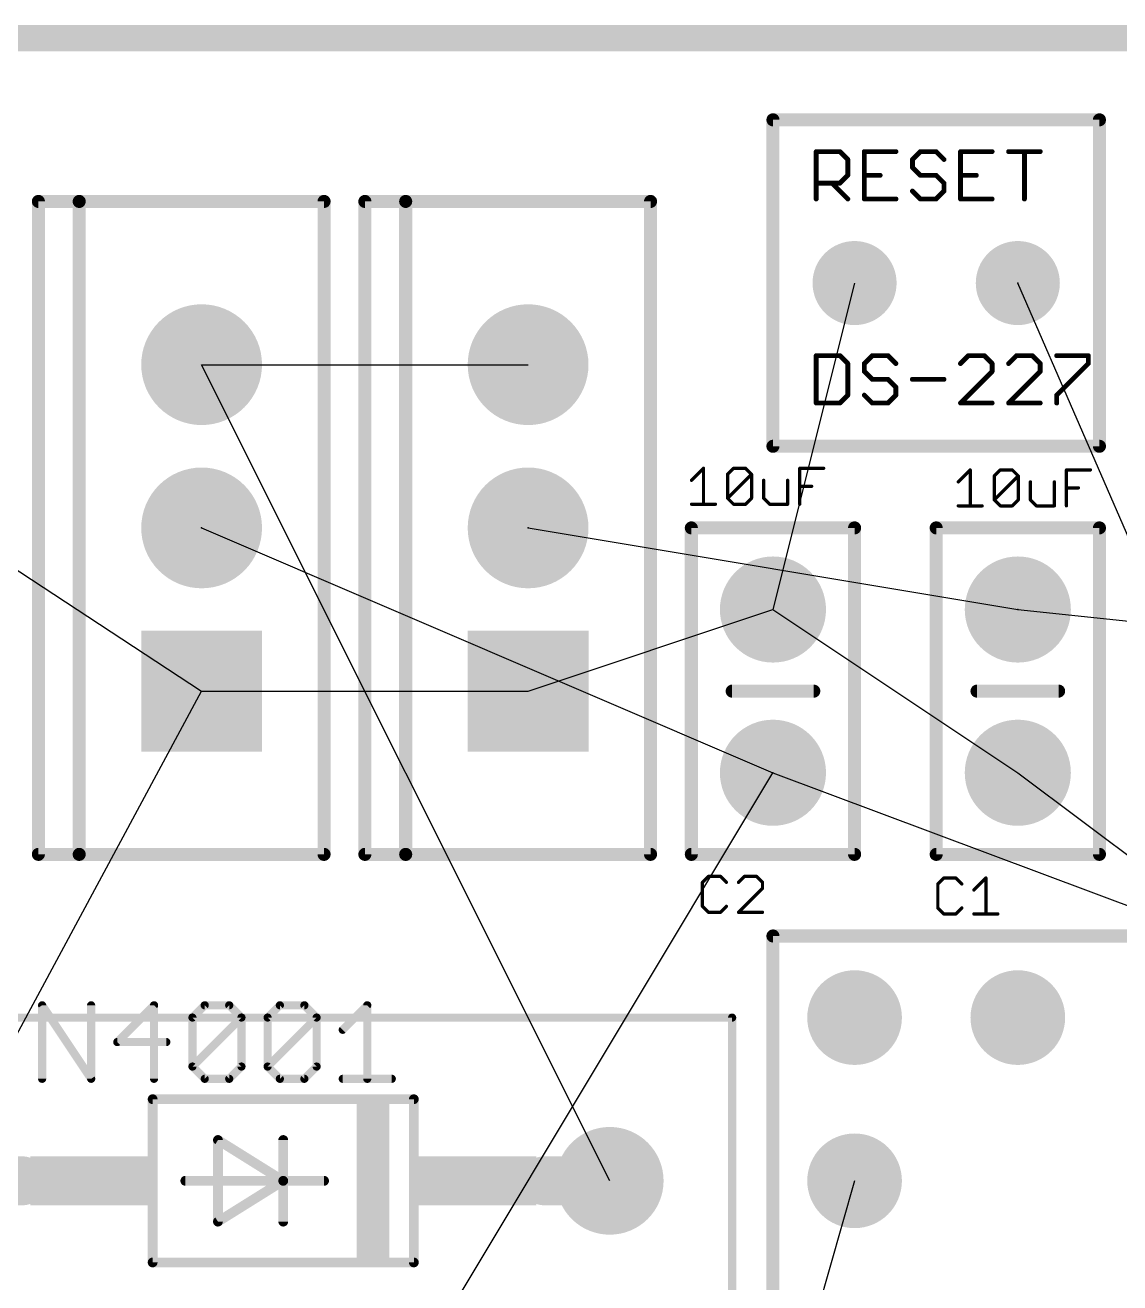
# Model space of a CAD drawing. Extents: x -0.2 to 2.3, y -0.01 to 2.11.
# Drawn here: x 0.542 to 1.212, y 1.237 to 2.008 of the extents above; entities that cross this region are included whole.
import ezdxf

# ---------------------------------------------------------------- set-up
doc = ezdxf.new("R2010")
doc.units = 0
for name, color, linetype in [('17', 94, 'CONTINUOUS'), ('19', 54, 'CONTINUOUS'), ('20', 178, 'CONTINUOUS'), ('21', 251, 'CONTINUOUS'), ('23', 178, 'CONTINUOUS'), ('25', 251, 'CONTINUOUS'), ('27', 251, 'CONTINUOUS'), ('51', 251, 'CONTINUOUS')]:
    doc.layers.add(name, color=color, linetype=linetype)

# ---------------------------------------------------------------- blocks, each defined once
blk = doc.blocks.new('ROUNDP')
at = {"const_width": 0.5}
blk.add_lwpolyline([(0, -0.25, 1), (0, 0.25, 1), (0, -0.25)], format="xyb", dxfattribs=at)
blk = doc.blocks.new('RECT')
blk.add_solid([(-0.5, -0.5), (0.5, -0.5), (-0.5, 0.5), (0.5, 0.5)])
blk = doc.blocks.new('SQUAREP')
blk.add_solid([(-0.5, -0.5), (0.5, -0.5), (-0.5, 0.5), (0.5, 0.5)])

msp = doc.modelspace()

# ---------------------------------------------------------------- linework, layer by layer
at = {"layer": '19'}
for p, q in [((1.05, 1.85), (1, 1.65)), ((1.65, 0.7), (1.15, 1.85)), ((0.35, 1.79685), (0.65, 1.6)), ((0.65, 1.8), (0.85, 1.8)), ((0.9, 1.3), (0.65, 1.8)), ((0.65, 1.7), (1, 1.55)), ((0.85, 1.7), (1.15, 1.65)), ((0.85, 1.6), (1, 1.65)), ((1, 1.65), (1.15, 1.55)), ((1.15, 1.65), (1.687795, 1.593307)), ((0.3, 0.95), (0.65, 1.6)), ((0.65, 1.6), (0.85, 1.6)), ((0.55, 0.8), (1, 1.55)), ((1, 1.55), (1.8, 1.25)), ((1.15, 1.55), (1.35, 1.4)), ((1.05, 1.3), (0.85, 0.6))]:
    msp.add_line(p, q, dxfattribs=at)
at = {"layer": '20', "const_width": 0.016}
msp.add_lwpolyline([(0, 2), (2, 2)], dxfattribs=at)
at = {"layer": '21'}
for points, const_width in [([(1, 1.95), (1.2, 1.95)], 0.008), ([(1, 1.75), (1, 1.95)], 0.008), ([(1.2, 1.95), (1.2, 1.75)], 0.008), ([(0.55, 1.5), (0.55, 1.9)], 0.008), ([(0.55, 1.9), (0.575, 1.9)], 0.008), ([(0.575, 1.9), (0.725, 1.9)], 0.008), ([(0.575, 1.9), (0.575, 1.5)], 0.008), ([(0.725, 1.9), (0.725, 1.5)], 0.008), ([(0.75, 1.5), (0.75, 1.9)], 0.008), ([(0.75, 1.9), (0.775, 1.9)], 0.008), ([(0.775, 1.9), (0.925, 1.9)], 0.008), ([(0.775, 1.9), (0.775, 1.5)], 0.008), ([(0.925, 1.9), (0.925, 1.5)], 0.008), ([(1.2, 1.75), (1, 1.75)], 0.008), ([(0.95, 1.5), (0.95, 1.7)], 0.008), ([(0.95, 1.7), (1.05, 1.7)], 0.008), ([(1.05, 1.7), (1.05, 1.5)], 0.008), ([(1.1, 1.5), (1.1, 1.7)], 0.008), ([(1.1, 1.7), (1.2, 1.7)], 0.008), ([(1.2, 1.7), (1.2, 1.5)], 0.008), ([(0.975, 1.6), (1.025, 1.6)], 0.008), ([(1.175, 1.6), (1.125, 1.6)], 0.008), ([(0.575, 1.5), (0.55, 1.5)], 0.008), ([(0.725, 1.5), (0.575, 1.5)], 0.008), ([(0.775, 1.5), (0.75, 1.5)], 0.008), ([(0.925, 1.5), (0.775, 1.5)], 0.008), ([(1.05, 1.5), (0.95, 1.5)], 0.008), ([(1.2, 1.5), (1.1, 1.5)], 0.008), ([(1, 0.05), (1, 1.45)], 0.008), ([(1, 1.45), (1.7, 1.45)], 0.008), ([(0.975, 1.4), (0.425, 1.4)], 0.005), ([(0.975, 0.05), (0.975, 1.4)], 0.005), ([(0.62, 1.35), (0.78, 1.35)], 0.006), ([(0.62, 1.35), (0.62, 1.25)], 0.006), ([(0.78, 1.25), (0.78, 1.35)], 0.006), ([(0.66, 1.275), (0.66, 1.325)], 0.006), ([(0.66, 1.325), (0.7, 1.3)], 0.006), ([(0.7, 1.3), (0.7, 1.325)], 0.006), ([(0.7, 1.3), (0.64, 1.3)], 0.006), ([(0.7, 1.3), (0.66, 1.275)], 0.006), ([(0.725, 1.3), (0.7, 1.3)], 0.006), ([(0.7, 1.275), (0.7, 1.3)], 0.006), ([(0.78, 1.25), (0.62, 1.25)], 0.006)]:
    msp.add_lwpolyline(points, dxfattribs=dict(at, const_width=const_width))
for points, const_width in [([(1, 1.952, 1), (1, 1.948)], 0.004), ([(1.002, 1.95, 1), (0.998, 1.95)], 0.004), ([(1.202, 1.95, 1), (1.198, 1.95)], 0.004), ([(1.2, 1.948, 1), (1.2, 1.952)], 0.004), ([(0.552, 1.9, 1), (0.548, 1.9)], 0.004), ([(0.55, 1.902, 1), (0.55, 1.898)], 0.004), ([(0.575, 1.902, 1), (0.575, 1.898)], 0.004), ([(0.577, 1.9, 1), (0.573, 1.9)], 0.004), ([(0.575, 1.898, 1), (0.575, 1.902)], 0.004), ([(0.727, 1.9, 1), (0.723, 1.9)], 0.004), ([(0.725, 1.898, 1), (0.725, 1.902)], 0.004), ([(0.752, 1.9, 1), (0.748, 1.9)], 0.004), ([(0.75, 1.902, 1), (0.75, 1.898)], 0.004), ([(0.775, 1.902, 1), (0.775, 1.898)], 0.004), ([(0.777, 1.9, 1), (0.773, 1.9)], 0.004), ([(0.775, 1.898, 1), (0.775, 1.902)], 0.004), ([(0.927, 1.9, 1), (0.923, 1.9)], 0.004), ([(0.925, 1.898, 1), (0.925, 1.902)], 0.004), ([(1, 1.752, 1), (1, 1.748)], 0.004), ([(0.998, 1.75, 1), (1.002, 1.75)], 0.004), ([(1.198, 1.75, 1), (1.202, 1.75)], 0.004), ([(1.2, 1.748, 1), (1.2, 1.752)], 0.004), ([(0.952, 1.7, 1), (0.948, 1.7)], 0.004), ([(0.95, 1.702, 1), (0.95, 1.698)], 0.004), ([(1.052, 1.7, 1), (1.048, 1.7)], 0.004), ([(1.05, 1.698, 1), (1.05, 1.702)], 0.004), ([(1.102, 1.7, 1), (1.098, 1.7)], 0.004), ([(1.1, 1.702, 1), (1.1, 1.698)], 0.004), ([(1.202, 1.7, 1), (1.198, 1.7)], 0.004), ([(1.2, 1.698, 1), (1.2, 1.702)], 0.004), ([(0.975, 1.602, 1), (0.975, 1.598)], 0.004), ([(1.025, 1.598, 1), (1.025, 1.602)], 0.004), ([(1.125, 1.602, 1), (1.125, 1.598)], 0.004), ([(1.175, 1.598, 1), (1.175, 1.602)], 0.004), ([(0.55, 1.502, 1), (0.55, 1.498)], 0.004), ([(0.575, 1.502, 1), (0.575, 1.498)], 0.004), ([(0.575, 1.498, 1), (0.575, 1.502)], 0.004), ([(0.725, 1.498, 1), (0.725, 1.502)], 0.004), ([(0.75, 1.502, 1), (0.75, 1.498)], 0.004), ([(0.775, 1.502, 1), (0.775, 1.498)], 0.004), ([(0.775, 1.498, 1), (0.775, 1.502)], 0.004), ([(0.925, 1.498, 1), (0.925, 1.502)], 0.004), ([(0.95, 1.502, 1), (0.95, 1.498)], 0.004), ([(1.05, 1.498, 1), (1.05, 1.502)], 0.004), ([(1.1, 1.502, 1), (1.1, 1.498)], 0.004), ([(1.2, 1.498, 1), (1.2, 1.502)], 0.004), ([(0.548, 1.5, 1), (0.552, 1.5)], 0.004), ([(0.573, 1.5, 1), (0.577, 1.5)], 0.004), ([(0.723, 1.5, 1), (0.727, 1.5)], 0.004), ([(0.748, 1.5, 1), (0.752, 1.5)], 0.004), ([(0.773, 1.5, 1), (0.777, 1.5)], 0.004), ([(0.923, 1.5, 1), (0.927, 1.5)], 0.004), ([(0.948, 1.5, 1), (0.952, 1.5)], 0.004), ([(1.048, 1.5, 1), (1.052, 1.5)], 0.004), ([(1.098, 1.5, 1), (1.102, 1.5)], 0.004), ([(1.198, 1.5, 1), (1.202, 1.5)], 0.004), ([(1.002, 1.45, 1), (0.998, 1.45)], 0.004), ([(1, 1.452, 1), (1, 1.448)], 0.004), ([(0.97625, 1.4, 1), (0.97375, 1.4)], 0.0025), ([(0.975, 1.39875, 1), (0.975, 1.40125)], 0.0025), ([(0.62, 1.3515, 1), (0.62, 1.3485)], 0.003), ([(0.6215, 1.35, 1), (0.6185, 1.35)], 0.003), ([(0.7815, 1.35, 1), (0.7785, 1.35)], 0.003), ([(0.78, 1.3485, 1), (0.78, 1.3515)], 0.003), ([(0.6615, 1.325, 1), (0.6585, 1.325)], 0.003), ([(0.660795, 1.326272, 1), (0.659205, 1.323728)], 0.003), ([(0.7015, 1.325, 1), (0.6985, 1.325)], 0.003), ([(0.64, 1.3015, 1), (0.64, 1.2985)], 0.003), ([(0.7, 1.3015, 1), (0.7, 1.2985)], 0.003), ([(0.7015, 1.3, 1), (0.6985, 1.3)], 0.003), ([(0.700795, 1.298728, 1), (0.699205, 1.301272)], 0.003), ([(0.699205, 1.298728, 1), (0.700795, 1.301272)], 0.003), ([(0.7, 1.2985, 1), (0.7, 1.3015)], 0.003), ([(0.725, 1.2985, 1), (0.725, 1.3015)], 0.003), ([(0.6985, 1.3, 1), (0.7015, 1.3)], 0.003), ([(0.659205, 1.276272, 1), (0.660795, 1.273728)], 0.003), ([(0.6585, 1.275, 1), (0.6615, 1.275)], 0.003), ([(0.6985, 1.275, 1), (0.7015, 1.275)], 0.003), ([(0.62, 1.2515, 1), (0.62, 1.2485)], 0.003), ([(0.6185, 1.25, 1), (0.6215, 1.25)], 0.003), ([(0.7785, 1.25, 1), (0.7815, 1.25)], 0.003), ([(0.78, 1.2485, 1), (0.78, 1.2515)], 0.003)]:
    msp.add_lwpolyline(points, format="xyb", dxfattribs=dict(at, const_width=const_width))
at = {"layer": '23'}
for p in [(1.15, 1.85), (0.65, 1.7), (0.85, 1.7), (1.15, 1.65), (1, 1.55), (0.7, 1.3)]:
    msp.add_point(p, dxfattribs=at)
at = {"layer": '25'}
for points, const_width in [([(1.0265, 1.9015), (1.0265, 1.930525)], 0.003), ([(1.0265, 1.930525), (1.041012, 1.930525)], 0.003), ([(1.041012, 1.930525), (1.04585, 1.925687)], 0.003), ([(1.04585, 1.925687), (1.04585, 1.916012)], 0.003), ([(1.075315, 1.930525), (1.055965, 1.930525)], 0.003), ([(1.055965, 1.930525), (1.055965, 1.9015)], 0.003), ([(1.090268, 1.930525), (1.08543, 1.925687)], 0.003), ([(1.08543, 1.925687), (1.08543, 1.92085)], 0.003), ([(1.099943, 1.930525), (1.090268, 1.930525)], 0.003), ([(1.10478, 1.925687), (1.099943, 1.930525)], 0.003), ([(1.134245, 1.930525), (1.114896, 1.930525)], 0.003), ([(1.114896, 1.930525), (1.114896, 1.9015)], 0.003), ([(1.144361, 1.930525), (1.163711, 1.930525)], 0.003), ([(1.154036, 1.9015), (1.154036, 1.930525)], 0.003), ([(1.08543, 1.92085), (1.090268, 1.916012)], 0.003), ([(1.041012, 1.911175), (1.0265, 1.911175)], 0.003), ([(1.036175, 1.911175), (1.04585, 1.9015)], 0.003), ([(1.04585, 1.916012), (1.041012, 1.911175)], 0.003), ([(1.055965, 1.916012), (1.06564, 1.916012)], 0.003), ([(1.090268, 1.916012), (1.099943, 1.916012)], 0.003), ([(1.099943, 1.916012), (1.10478, 1.911175)], 0.003), ([(1.10478, 1.911175), (1.10478, 1.906337)], 0.003), ([(1.114896, 1.916012), (1.12457, 1.916012)], 0.003), ([(1.090268, 1.9015), (1.08543, 1.906337)], 0.003), ([(1.10478, 1.906337), (1.099943, 1.9015)], 0.003), ([(1.055965, 1.9015), (1.075315, 1.9015)], 0.003), ([(1.099943, 1.9015), (1.090268, 1.9015)], 0.003), ([(1.114896, 1.9015), (1.134245, 1.9015)], 0.003), ([(0.960472, 1.486519), (0.956802, 1.482849)], 0.002), ([(0.967812, 1.486519), (0.960472, 1.486519)], 0.002), ([(0.971481, 1.482849), (0.967812, 1.486519)], 0.002), ([(0.982571, 1.486519), (0.978901, 1.482849)], 0.002), ([(0.98991, 1.486519), (0.982571, 1.486519)], 0.002), ([(0.99358, 1.482849), (0.98991, 1.486519)], 0.002), ([(0.956802, 1.482849), (0.956802, 1.46817)], 0.002), ([(0.978901, 1.4645), (0.99358, 1.479179)], 0.002), ([(0.99358, 1.479179), (0.99358, 1.482849)], 0.002), ([(1.10467, 1.485519), (1.101, 1.481849)], 0.002), ([(1.101, 1.481849), (1.101, 1.46717)], 0.002), ([(1.112009, 1.485519), (1.10467, 1.485519)], 0.002), ([(1.115679, 1.481849), (1.112009, 1.485519)], 0.002), ([(1.123099, 1.478179), (1.130438, 1.485519)], 0.002), ([(1.130438, 1.485519), (1.130438, 1.4635)], 0.002), ([(0.956802, 1.46817), (0.960472, 1.4645)], 0.002), ([(0.960472, 1.4645), (0.967812, 1.4645)], 0.002), ([(0.967812, 1.4645), (0.971481, 1.46817)], 0.002), ([(0.99358, 1.4645), (0.978901, 1.4645)], 0.002), ([(1.101, 1.46717), (1.10467, 1.4635)], 0.002), ([(1.10467, 1.4635), (1.112009, 1.4635)], 0.002), ([(1.112009, 1.4635), (1.115679, 1.46717)], 0.002), ([(1.123099, 1.4635), (1.137778, 1.4635)], 0.002)]:
    msp.add_lwpolyline(points, dxfattribs=dict(at, const_width=const_width))
for points, const_width in [([(1.02725, 1.930525, 1), (1.02575, 1.930525)], 0.0015), ([(1.0265, 1.931275, 1), (1.0265, 1.929775)], 0.0015), ([(1.041543, 1.931055, 1), (1.040482, 1.929994)], 0.0015), ([(1.041012, 1.929775, 1), (1.041012, 1.931275)], 0.0015), ([(1.0466, 1.925687, 1), (1.0451, 1.925687)], 0.0015), ([(1.045319, 1.925157, 1), (1.04638, 1.926218)], 0.0015), ([(1.055965, 1.931275, 1), (1.055965, 1.929775)], 0.0015), ([(1.056715, 1.930525, 1), (1.055215, 1.930525)], 0.0015), ([(1.075315, 1.929775, 1), (1.075315, 1.931275)], 0.0015), ([(1.08618, 1.925687, 1), (1.08468, 1.925687)], 0.0015), ([(1.0849, 1.926218, 1), (1.085961, 1.925157)], 0.0015), ([(1.090268, 1.931275, 1), (1.090268, 1.929775)], 0.0015), ([(1.090798, 1.929994, 1), (1.089737, 1.931055)], 0.0015), ([(1.100473, 1.931055, 1), (1.099412, 1.929994)], 0.0015), ([(1.099943, 1.929775, 1), (1.099943, 1.931275)], 0.0015), ([(1.10425, 1.925157, 1), (1.10531, 1.926218)], 0.0015), ([(1.114896, 1.931275, 1), (1.114896, 1.929775)], 0.0015), ([(1.115646, 1.930525, 1), (1.114146, 1.930525)], 0.0015), ([(1.134245, 1.929775, 1), (1.134245, 1.931275)], 0.0015), ([(1.144361, 1.931275, 1), (1.144361, 1.929775)], 0.0015), ([(1.154786, 1.930525, 1), (1.153286, 1.930525)], 0.0015), ([(1.163711, 1.929775, 1), (1.163711, 1.931275)], 0.0015), ([(1.085961, 1.92138, 1), (1.0849, 1.920319)], 0.0015), ([(1.08468, 1.92085, 1), (1.08618, 1.92085)], 0.0015), ([(1.0265, 1.911925, 1), (1.0265, 1.910425)], 0.0015), ([(1.036705, 1.911705, 1), (1.035645, 1.910644)], 0.0015), ([(1.040482, 1.911705, 1), (1.041543, 1.910644)], 0.0015), ([(1.041012, 1.910425, 1), (1.041012, 1.911925)], 0.0015), ([(1.0451, 1.916012, 1), (1.0466, 1.916012)], 0.0015), ([(1.04638, 1.915482, 1), (1.045319, 1.916543)], 0.0015), ([(1.055965, 1.916762, 1), (1.055965, 1.915262)], 0.0015), ([(1.06564, 1.915262, 1), (1.06564, 1.916762)], 0.0015), ([(1.090268, 1.916762, 1), (1.090268, 1.915262)], 0.0015), ([(1.089737, 1.915482, 1), (1.090798, 1.916543)], 0.0015), ([(1.100473, 1.916543, 1), (1.099412, 1.915482)], 0.0015), ([(1.099943, 1.915262, 1), (1.099943, 1.916762)], 0.0015), ([(1.10553, 1.911175, 1), (1.10403, 1.911175)], 0.0015), ([(1.10425, 1.910644, 1), (1.10531, 1.911705)], 0.0015), ([(1.114896, 1.916762, 1), (1.114896, 1.915262)], 0.0015), ([(1.12457, 1.915262, 1), (1.12457, 1.916762)], 0.0015), ([(1.085961, 1.906868, 1), (1.0849, 1.905807)], 0.0015), ([(1.10403, 1.906337, 1), (1.10553, 1.906337)], 0.0015), ([(1.10531, 1.905807, 1), (1.10425, 1.906868)], 0.0015), ([(1.02575, 1.9015, 1), (1.02725, 1.9015)], 0.0015), ([(1.045319, 1.90097, 1), (1.04638, 1.90203)], 0.0015), ([(1.055965, 1.90225, 1), (1.055965, 1.90075)], 0.0015), ([(1.055215, 1.9015, 1), (1.056715, 1.9015)], 0.0015), ([(1.075315, 1.90075, 1), (1.075315, 1.90225)], 0.0015), ([(1.090268, 1.90225, 1), (1.090268, 1.90075)], 0.0015), ([(1.089737, 1.90097, 1), (1.090798, 1.90203)], 0.0015), ([(1.099412, 1.90203, 1), (1.100473, 1.90097)], 0.0015), ([(1.099943, 1.90075, 1), (1.099943, 1.90225)], 0.0015), ([(1.114896, 1.90225, 1), (1.114896, 1.90075)], 0.0015), ([(1.114146, 1.9015, 1), (1.115646, 1.9015)], 0.0015), ([(1.134245, 1.90075, 1), (1.134245, 1.90225)], 0.0015), ([(1.153286, 1.9015, 1), (1.154786, 1.9015)], 0.0015), ([(0.960472, 1.487019, 1), (0.960472, 1.486019)], 0.001), ([(0.960826, 1.486165, 1), (0.960119, 1.486872)], 0.001), ([(0.968165, 1.486872, 1), (0.967458, 1.486165)], 0.001), ([(0.967812, 1.486019, 1), (0.967812, 1.487019)], 0.001), ([(0.982571, 1.487019, 1), (0.982571, 1.486019)], 0.001), ([(0.982924, 1.486165, 1), (0.982217, 1.486872)], 0.001), ([(0.990264, 1.486872, 1), (0.989557, 1.486165)], 0.001), ([(0.98991, 1.486019, 1), (0.98991, 1.487019)], 0.001), ([(0.957302, 1.482849, 1), (0.956302, 1.482849)], 0.001), ([(0.956449, 1.483202, 1), (0.957156, 1.482495)], 0.001), ([(0.971128, 1.482495, 1), (0.971835, 1.483202)], 0.001), ([(0.978548, 1.483202, 1), (0.979255, 1.482495)], 0.001), ([(0.99408, 1.482849, 1), (0.99308, 1.482849)], 0.001), ([(0.99308, 1.479179, 1), (0.99408, 1.479179)], 0.001), ([(0.993227, 1.482495, 1), (0.993934, 1.483202)], 0.001), ([(0.993934, 1.478826, 1), (0.993227, 1.479533)], 0.001), ([(1.1015, 1.481849, 1), (1.1005, 1.481849)], 0.001), ([(1.100646, 1.482202, 1), (1.101354, 1.481495)], 0.001), ([(1.10467, 1.486019, 1), (1.10467, 1.485019)], 0.001), ([(1.105023, 1.485165, 1), (1.104316, 1.485872)], 0.001), ([(1.112363, 1.485872, 1), (1.111656, 1.485165)], 0.001), ([(1.112009, 1.485019, 1), (1.112009, 1.486019)], 0.001), ([(1.115326, 1.481495, 1), (1.116033, 1.482202)], 0.001), ([(1.130938, 1.485519, 1), (1.129938, 1.485519)], 0.001), ([(1.130792, 1.485165, 1), (1.130085, 1.485872)], 0.001), ([(1.122745, 1.478533, 1), (1.123452, 1.477826)], 0.001), ([(0.956302, 1.46817, 1), (0.957302, 1.46817)], 0.001), ([(0.957156, 1.468523, 1), (0.956449, 1.467816)], 0.001), ([(0.960472, 1.465, 1), (0.960472, 1.464)], 0.001), ([(0.960119, 1.464146, 1), (0.960826, 1.464854)], 0.001), ([(0.967458, 1.464854, 1), (0.968165, 1.464146)], 0.001), ([(0.967812, 1.464, 1), (0.967812, 1.465)], 0.001), ([(0.971835, 1.467816, 1), (0.971128, 1.468523)], 0.001), ([(0.978901, 1.465, 1), (0.978901, 1.464)], 0.001), ([(0.978548, 1.464854, 1), (0.979255, 1.464146)], 0.001), ([(0.99358, 1.464, 1), (0.99358, 1.465)], 0.001), ([(1.101354, 1.467523, 1), (1.100646, 1.466816)], 0.001), ([(1.1005, 1.46717, 1), (1.1015, 1.46717)], 0.001), ([(1.10467, 1.464, 1), (1.10467, 1.463)], 0.001), ([(1.104316, 1.463146, 1), (1.105023, 1.463854)], 0.001), ([(1.111656, 1.463854, 1), (1.112363, 1.463146)], 0.001), ([(1.112009, 1.463, 1), (1.112009, 1.464)], 0.001), ([(1.116033, 1.466816, 1), (1.115326, 1.467523)], 0.001), ([(1.123099, 1.464, 1), (1.123099, 1.463)], 0.001), ([(1.129938, 1.4635, 1), (1.130938, 1.4635)], 0.001), ([(1.137778, 1.463, 1), (1.137778, 1.464)], 0.001)]:
    msp.add_lwpolyline(points, format="xyb", dxfattribs=dict(at, const_width=const_width))
at = {"layer": '27'}
for points, const_width in [([(1.0265, 1.805525), (1.0265, 1.7765)], 0.003), ([(1.041012, 1.805525), (1.0265, 1.805525)], 0.003), ([(1.04585, 1.800687), (1.041012, 1.805525)], 0.003), ([(1.060803, 1.805525), (1.055965, 1.800687)], 0.003), ([(1.070477, 1.805525), (1.060803, 1.805525)], 0.003), ([(1.075315, 1.800687), (1.070477, 1.805525)], 0.003), ([(1.119733, 1.805525), (1.114896, 1.800687)], 0.003), ([(1.129408, 1.805525), (1.119733, 1.805525)], 0.003), ([(1.134245, 1.800687), (1.129408, 1.805525)], 0.003), ([(1.149198, 1.805525), (1.144361, 1.800687)], 0.003), ([(1.158873, 1.805525), (1.149198, 1.805525)], 0.003), ([(1.163711, 1.800687), (1.158873, 1.805525)], 0.003), ([(1.173826, 1.805525), (1.193176, 1.805525)], 0.003), ([(1.193176, 1.805525), (1.193176, 1.800687)], 0.003), ([(1.04585, 1.781337), (1.04585, 1.800687)], 0.003), ([(1.055965, 1.800687), (1.055965, 1.79585)], 0.003), ([(1.055965, 1.79585), (1.060803, 1.791012)], 0.003), ([(1.114896, 1.7765), (1.134245, 1.79585)], 0.003), ([(1.134245, 1.79585), (1.134245, 1.800687)], 0.003), ([(1.144361, 1.7765), (1.163711, 1.79585)], 0.003), ([(1.163711, 1.79585), (1.163711, 1.800687)], 0.003), ([(1.193176, 1.800687), (1.173826, 1.781337)], 0.003), ([(1.060803, 1.791012), (1.070477, 1.791012)], 0.003), ([(1.070477, 1.791012), (1.075315, 1.786175)], 0.003), ([(1.075315, 1.786175), (1.075315, 1.781337)], 0.003), ([(1.08543, 1.791012), (1.10478, 1.791012)], 0.003), ([(1.041012, 1.7765), (1.04585, 1.781337)], 0.003), ([(1.060803, 1.7765), (1.055965, 1.781337)], 0.003), ([(1.075315, 1.781337), (1.070477, 1.7765)], 0.003), ([(1.173826, 1.781337), (1.173826, 1.7765)], 0.003), ([(1.0265, 1.7765), (1.041012, 1.7765)], 0.003), ([(1.070477, 1.7765), (1.060803, 1.7765)], 0.003), ([(1.134245, 1.7765), (1.114896, 1.7765)], 0.003), ([(1.163711, 1.7765), (1.144361, 1.7765)], 0.003), ([(0.950104, 1.729179), (0.957444, 1.736519)], 0.002), ([(0.957444, 1.736519), (0.957444, 1.7145)], 0.002), ([(0.972203, 1.732849), (0.975873, 1.736519)], 0.002), ([(0.972203, 1.71817), (0.972203, 1.732849)], 0.002), ([(0.972203, 1.71817), (0.986882, 1.732849)], 0.002), ([(0.975873, 1.736519), (0.983213, 1.736519)], 0.002), ([(0.983213, 1.736519), (0.986882, 1.732849)], 0.002), ([(0.986882, 1.732849), (0.986882, 1.71817)], 0.002), ([(1.016401, 1.7145), (1.016401, 1.736519)], 0.002), ([(1.016401, 1.736519), (1.03108, 1.736519)], 0.002), ([(1.1135, 1.728179), (1.12084, 1.735519)], 0.002), ([(1.12084, 1.735519), (1.12084, 1.7135)], 0.002), ([(1.135599, 1.731849), (1.139269, 1.735519)], 0.002), ([(1.139269, 1.735519), (1.146608, 1.735519)], 0.002), ([(1.146608, 1.735519), (1.150278, 1.731849)], 0.002), ([(1.179796, 1.7135), (1.179796, 1.735519)], 0.002), ([(1.179796, 1.735519), (1.194476, 1.735519)], 0.002), ([(0.994302, 1.729179), (0.994302, 1.71817)], 0.002), ([(1.008981, 1.7145), (1.008981, 1.729179)], 0.002), ([(1.016401, 1.725509), (1.02374, 1.725509)], 0.002), ([(1.135599, 1.71717), (1.135599, 1.731849)], 0.002), ([(1.135599, 1.71717), (1.150278, 1.731849)], 0.002), ([(1.150278, 1.731849), (1.150278, 1.71717)], 0.002), ([(1.157698, 1.728179), (1.157698, 1.71717)], 0.002), ([(1.172377, 1.7135), (1.172377, 1.728179)], 0.002), ([(0.975873, 1.7145), (0.972203, 1.71817)], 0.002), ([(0.986882, 1.71817), (0.983213, 1.7145)], 0.002), ([(0.994302, 1.71817), (0.997972, 1.7145)], 0.002), ([(1.179796, 1.724509), (1.187136, 1.724509)], 0.002), ([(0.950104, 1.7145), (0.964784, 1.7145)], 0.002), ([(0.983213, 1.7145), (0.975873, 1.7145)], 0.002), ([(0.997972, 1.7145), (1.008981, 1.7145)], 0.002), ([(1.1135, 1.7135), (1.128179, 1.7135)], 0.002), ([(1.139269, 1.7135), (1.135599, 1.71717)], 0.002), ([(1.146608, 1.7135), (1.139269, 1.7135)], 0.002), ([(1.150278, 1.71717), (1.146608, 1.7135)], 0.002), ([(1.157698, 1.71717), (1.161367, 1.7135)], 0.002), ([(1.161367, 1.7135), (1.172377, 1.7135)], 0.002), ([(0.552303, 1.3625), (0.552303, 1.407538)], 0.005), ([(0.552303, 1.407538), (0.582329, 1.3625)], 0.005), ([(0.582329, 1.3625), (0.582329, 1.407538)], 0.005), ([(0.620862, 1.407538), (0.598342, 1.385019)], 0.005), ([(0.620862, 1.3625), (0.620862, 1.407538)], 0.005), ([(0.644382, 1.400032), (0.651888, 1.407538)], 0.005), ([(0.651888, 1.407538), (0.666901, 1.407538)], 0.005), ([(0.666901, 1.407538), (0.674407, 1.400032)], 0.005), ([(0.690421, 1.400032), (0.697927, 1.407538)], 0.005), ([(0.697927, 1.407538), (0.71294, 1.407538)], 0.005), ([(0.71294, 1.407538), (0.720446, 1.400032)], 0.005), ([(0.73646, 1.392526), (0.751473, 1.407538)], 0.005), ([(0.751473, 1.407538), (0.751473, 1.3625)], 0.005), ([(0.644382, 1.370006), (0.644382, 1.400032)], 0.005), ([(0.644382, 1.370006), (0.674407, 1.400032)], 0.005), ([(0.674407, 1.400032), (0.674407, 1.370006)], 0.005), ([(0.690421, 1.370006), (0.690421, 1.400032)], 0.005), ([(0.690421, 1.370006), (0.720446, 1.400032)], 0.005), ([(0.720446, 1.400032), (0.720446, 1.370006)], 0.005), ([(0.598342, 1.385019), (0.628368, 1.385019)], 0.005), ([(0.651888, 1.3625), (0.644382, 1.370006)], 0.005), ([(0.674407, 1.370006), (0.666901, 1.3625)], 0.005), ([(0.697927, 1.3625), (0.690421, 1.370006)], 0.005), ([(0.720446, 1.370006), (0.71294, 1.3625)], 0.005), ([(0.666901, 1.3625), (0.651888, 1.3625)], 0.005), ([(0.71294, 1.3625), (0.697927, 1.3625)], 0.005), ([(0.73646, 1.3625), (0.766486, 1.3625)], 0.005)]:
    msp.add_lwpolyline(points, dxfattribs=dict(at, const_width=const_width))
for points, const_width in [([(1.02725, 1.805525, 1), (1.02575, 1.805525)], 0.0015), ([(1.0265, 1.806275, 1), (1.0265, 1.804775)], 0.0015), ([(1.041543, 1.806055, 1), (1.040482, 1.804994)], 0.0015), ([(1.041012, 1.804775, 1), (1.041012, 1.806275)], 0.0015), ([(1.060803, 1.806275, 1), (1.060803, 1.804775)], 0.0015), ([(1.061333, 1.804994, 1), (1.060272, 1.806055)], 0.0015), ([(1.071008, 1.806055, 1), (1.069947, 1.804994)], 0.0015), ([(1.070477, 1.804775, 1), (1.070477, 1.806275)], 0.0015), ([(1.119733, 1.806275, 1), (1.119733, 1.804775)], 0.0015), ([(1.120263, 1.804994, 1), (1.119203, 1.806055)], 0.0015), ([(1.129938, 1.806055, 1), (1.128878, 1.804994)], 0.0015), ([(1.129408, 1.804775, 1), (1.129408, 1.806275)], 0.0015), ([(1.149198, 1.806275, 1), (1.149198, 1.804775)], 0.0015), ([(1.149728, 1.804994, 1), (1.148668, 1.806055)], 0.0015), ([(1.159403, 1.806055, 1), (1.158343, 1.804994)], 0.0015), ([(1.158873, 1.804775, 1), (1.158873, 1.806275)], 0.0015), ([(1.173826, 1.806275, 1), (1.173826, 1.804775)], 0.0015), ([(1.193926, 1.805525, 1), (1.192426, 1.805525)], 0.0015), ([(1.193176, 1.804775, 1), (1.193176, 1.806275)], 0.0015), ([(1.0466, 1.800687, 1), (1.0451, 1.800687)], 0.0015), ([(1.045319, 1.800157, 1), (1.04638, 1.801218)], 0.0015), ([(1.056715, 1.800687, 1), (1.055215, 1.800687)], 0.0015), ([(1.055435, 1.801218, 1), (1.056496, 1.800157)], 0.0015), ([(1.056496, 1.79638, 1), (1.055435, 1.795319)], 0.0015), ([(1.055215, 1.79585, 1), (1.056715, 1.79585)], 0.0015), ([(1.074785, 1.800157, 1), (1.075845, 1.801218)], 0.0015), ([(1.114365, 1.801218, 1), (1.115426, 1.800157)], 0.0015), ([(1.134995, 1.800687, 1), (1.133495, 1.800687)], 0.0015), ([(1.133495, 1.79585, 1), (1.134995, 1.79585)], 0.0015), ([(1.133715, 1.800157, 1), (1.134776, 1.801218)], 0.0015), ([(1.134776, 1.795319, 1), (1.133715, 1.79638)], 0.0015), ([(1.14383, 1.801218, 1), (1.144891, 1.800157)], 0.0015), ([(1.164461, 1.800687, 1), (1.162961, 1.800687)], 0.0015), ([(1.162961, 1.79585, 1), (1.164461, 1.79585)], 0.0015), ([(1.16318, 1.800157, 1), (1.164241, 1.801218)], 0.0015), ([(1.164241, 1.795319, 1), (1.16318, 1.79638)], 0.0015), ([(1.192426, 1.800687, 1), (1.193926, 1.800687)], 0.0015), ([(1.193706, 1.800157, 1), (1.192645, 1.801218)], 0.0015), ([(1.060803, 1.791762, 1), (1.060803, 1.790262)], 0.0015), ([(1.060272, 1.790482, 1), (1.061333, 1.791543)], 0.0015), ([(1.071008, 1.791543, 1), (1.069947, 1.790482)], 0.0015), ([(1.070477, 1.790262, 1), (1.070477, 1.791762)], 0.0015), ([(1.076065, 1.786175, 1), (1.074565, 1.786175)], 0.0015), ([(1.08543, 1.791762, 1), (1.08543, 1.790262)], 0.0015), ([(1.10478, 1.790262, 1), (1.10478, 1.791762)], 0.0015), ([(1.0451, 1.781337, 1), (1.0466, 1.781337)], 0.0015), ([(1.04638, 1.780807, 1), (1.045319, 1.781868)], 0.0015), ([(1.056496, 1.781868, 1), (1.055435, 1.780807)], 0.0015), ([(1.074565, 1.781337, 1), (1.076065, 1.781337)], 0.0015), ([(1.074785, 1.785644, 1), (1.075845, 1.786705)], 0.0015), ([(1.075845, 1.780807, 1), (1.074785, 1.781868)], 0.0015), ([(1.174576, 1.781337, 1), (1.173076, 1.781337)], 0.0015), ([(1.173296, 1.781868, 1), (1.174356, 1.780807)], 0.0015), ([(1.0265, 1.77725, 1), (1.0265, 1.77575)], 0.0015), ([(1.02575, 1.7765, 1), (1.02725, 1.7765)], 0.0015), ([(1.040482, 1.77703, 1), (1.041543, 1.77597)], 0.0015), ([(1.041012, 1.77575, 1), (1.041012, 1.77725)], 0.0015), ([(1.060803, 1.77725, 1), (1.060803, 1.77575)], 0.0015), ([(1.060272, 1.77597, 1), (1.061333, 1.77703)], 0.0015), ([(1.069947, 1.77703, 1), (1.071008, 1.77597)], 0.0015), ([(1.070477, 1.77575, 1), (1.070477, 1.77725)], 0.0015), ([(1.114896, 1.77725, 1), (1.114896, 1.77575)], 0.0015), ([(1.114365, 1.77703, 1), (1.115426, 1.77597)], 0.0015), ([(1.134245, 1.77575, 1), (1.134245, 1.77725)], 0.0015), ([(1.144361, 1.77725, 1), (1.144361, 1.77575)], 0.0015), ([(1.14383, 1.77703, 1), (1.144891, 1.77597)], 0.0015), ([(1.163711, 1.77575, 1), (1.163711, 1.77725)], 0.0015), ([(1.173076, 1.7765, 1), (1.174576, 1.7765)], 0.0015), ([(0.957944, 1.736519, 1), (0.956944, 1.736519)], 0.001), ([(0.957798, 1.736165, 1), (0.95709, 1.736872)], 0.001), ([(0.972703, 1.732849, 1), (0.971703, 1.732849)], 0.001), ([(0.97185, 1.733202, 1), (0.972557, 1.732495)], 0.001), ([(0.975873, 1.737019, 1), (0.975873, 1.736019)], 0.001), ([(0.976227, 1.736165, 1), (0.975519, 1.736872)], 0.001), ([(0.983566, 1.736872, 1), (0.982859, 1.736165)], 0.001), ([(0.983213, 1.736019, 1), (0.983213, 1.737019)], 0.001), ([(0.987382, 1.732849, 1), (0.986382, 1.732849)], 0.001), ([(0.987236, 1.732495, 1), (0.986529, 1.733202)], 0.001), ([(0.986529, 1.732495, 1), (0.987236, 1.733202)], 0.001), ([(1.016901, 1.736519, 1), (1.015901, 1.736519)], 0.001), ([(1.016401, 1.737019, 1), (1.016401, 1.736019)], 0.001), ([(1.03108, 1.736019, 1), (1.03108, 1.737019)], 0.001), ([(1.12134, 1.735519, 1), (1.12034, 1.735519)], 0.001), ([(1.121193, 1.735165, 1), (1.120486, 1.735872)], 0.001), ([(1.139269, 1.736019, 1), (1.139269, 1.735019)], 0.001), ([(1.139622, 1.735165, 1), (1.138915, 1.735872)], 0.001), ([(1.146962, 1.735872, 1), (1.146255, 1.735165)], 0.001), ([(1.146608, 1.735019, 1), (1.146608, 1.736019)], 0.001), ([(1.180296, 1.735519, 1), (1.179296, 1.735519)], 0.001), ([(1.179796, 1.736019, 1), (1.179796, 1.735019)], 0.001), ([(1.194476, 1.735019, 1), (1.194476, 1.736019)], 0.001), ([(0.949751, 1.729533, 1), (0.950458, 1.728826)], 0.001), ([(0.994802, 1.729179, 1), (0.993802, 1.729179)], 0.001), ([(1.009481, 1.729179, 1), (1.008481, 1.729179)], 0.001), ([(1.016401, 1.726009, 1), (1.016401, 1.725009)], 0.001), ([(1.02374, 1.725009, 1), (1.02374, 1.726009)], 0.001), ([(1.113146, 1.728533, 1), (1.113854, 1.727826)], 0.001), ([(1.136099, 1.731849, 1), (1.135099, 1.731849)], 0.001), ([(1.135245, 1.732202, 1), (1.135952, 1.731495)], 0.001), ([(1.150778, 1.731849, 1), (1.149778, 1.731849)], 0.001), ([(1.150631, 1.731495, 1), (1.149924, 1.732202)], 0.001), ([(1.149924, 1.731495, 1), (1.150631, 1.732202)], 0.001), ([(1.158198, 1.728179, 1), (1.157198, 1.728179)], 0.001), ([(1.172877, 1.728179, 1), (1.171877, 1.728179)], 0.001), ([(0.971703, 1.71817, 1), (0.972703, 1.71817)], 0.001), ([(0.972557, 1.718523, 1), (0.97185, 1.717816)], 0.001), ([(0.97185, 1.718523, 1), (0.972557, 1.717816)], 0.001), ([(0.986382, 1.71817, 1), (0.987382, 1.71817)], 0.001), ([(0.987236, 1.717816, 1), (0.986529, 1.718523)], 0.001), ([(0.994656, 1.718523, 1), (0.993948, 1.717816)], 0.001), ([(0.993802, 1.71817, 1), (0.994802, 1.71817)], 0.001), ([(1.179796, 1.725009, 1), (1.179796, 1.724009)], 0.001), ([(1.187136, 1.724009, 1), (1.187136, 1.725009)], 0.001), ([(0.950104, 1.715, 1), (0.950104, 1.714)], 0.001), ([(0.956944, 1.7145, 1), (0.957944, 1.7145)], 0.001), ([(0.964784, 1.714, 1), (0.964784, 1.715)], 0.001), ([(0.975873, 1.715, 1), (0.975873, 1.714)], 0.001), ([(0.975519, 1.714146, 1), (0.976227, 1.714854)], 0.001), ([(0.982859, 1.714854, 1), (0.983566, 1.714146)], 0.001), ([(0.983213, 1.714, 1), (0.983213, 1.715)], 0.001), ([(0.997972, 1.715, 1), (0.997972, 1.714)], 0.001), ([(0.997618, 1.714146, 1), (0.998325, 1.714854)], 0.001), ([(1.008481, 1.7145, 1), (1.009481, 1.7145)], 0.001), ([(1.008981, 1.714, 1), (1.008981, 1.715)], 0.001), ([(1.015901, 1.7145, 1), (1.016901, 1.7145)], 0.001), ([(1.1135, 1.714, 1), (1.1135, 1.713)], 0.001), ([(1.12034, 1.7135, 1), (1.12134, 1.7135)], 0.001), ([(1.128179, 1.713, 1), (1.128179, 1.714)], 0.001), ([(1.135952, 1.717523, 1), (1.135245, 1.716816)], 0.001), ([(1.135245, 1.717523, 1), (1.135952, 1.716816)], 0.001), ([(1.135099, 1.71717, 1), (1.136099, 1.71717)], 0.001), ([(1.139269, 1.714, 1), (1.139269, 1.713)], 0.001), ([(1.138915, 1.713146, 1), (1.139622, 1.713854)], 0.001), ([(1.146255, 1.713854, 1), (1.146962, 1.713146)], 0.001), ([(1.146608, 1.713, 1), (1.146608, 1.714)], 0.001), ([(1.149778, 1.71717, 1), (1.150778, 1.71717)], 0.001), ([(1.150631, 1.716816, 1), (1.149924, 1.717523)], 0.001), ([(1.158051, 1.717523, 1), (1.157344, 1.716816)], 0.001), ([(1.157198, 1.71717, 1), (1.158198, 1.71717)], 0.001), ([(1.161367, 1.714, 1), (1.161367, 1.713)], 0.001), ([(1.161014, 1.713146, 1), (1.161721, 1.713854)], 0.001), ([(1.171877, 1.7135, 1), (1.172877, 1.7135)], 0.001), ([(1.172377, 1.713, 1), (1.172377, 1.714)], 0.001), ([(1.179296, 1.7135, 1), (1.180296, 1.7135)], 0.001), ([(0.553343, 1.408232, 1), (0.551263, 1.406845)], 0.0025), ([(0.553553, 1.407538, 1), (0.551053, 1.407538)], 0.0025), ([(0.583579, 1.407538, 1), (0.581079, 1.407538)], 0.0025), ([(0.622112, 1.407538, 1), (0.619612, 1.407538)], 0.0025), ([(0.621745, 1.406655, 1), (0.619978, 1.408422)], 0.0025), ([(0.651888, 1.408788, 1), (0.651888, 1.406288)], 0.0025), ([(0.652772, 1.406655, 1), (0.651004, 1.408422)], 0.0025), ([(0.667785, 1.408422, 1), (0.666017, 1.406655)], 0.0025), ([(0.666901, 1.406288, 1), (0.666901, 1.408788)], 0.0025), ([(0.697927, 1.408788, 1), (0.697927, 1.406288)], 0.0025), ([(0.698811, 1.406655, 1), (0.697043, 1.408422)], 0.0025), ([(0.713824, 1.408422, 1), (0.712056, 1.406655)], 0.0025), ([(0.71294, 1.406288, 1), (0.71294, 1.408788)], 0.0025), ([(0.752723, 1.407538, 1), (0.750223, 1.407538)], 0.0025), ([(0.752357, 1.406655, 1), (0.750589, 1.408422)], 0.0025), ([(0.645632, 1.400032, 1), (0.643132, 1.400032)], 0.0025), ([(0.675657, 1.400032, 1), (0.673157, 1.400032)], 0.0025), ([(0.675291, 1.399148, 1), (0.673523, 1.400916)], 0.0025), ([(0.691671, 1.400032, 1), (0.689171, 1.400032)], 0.0025), ([(0.721696, 1.400032, 1), (0.719196, 1.400032)], 0.0025), ([(0.72133, 1.399148, 1), (0.719563, 1.400916)], 0.0025), ([(0.643498, 1.400916, 1), (0.645266, 1.399148)], 0.0025), ([(0.673523, 1.399148, 1), (0.675291, 1.400916)], 0.0025), ([(0.689537, 1.400916, 1), (0.691305, 1.399148)], 0.0025), ([(0.719563, 1.399148, 1), (0.72133, 1.400916)], 0.0025), ([(0.735576, 1.393409, 1), (0.737344, 1.391642)], 0.0025), ([(0.598342, 1.386269, 1), (0.598342, 1.383769)], 0.0025), ([(0.597459, 1.385903, 1), (0.599226, 1.384135)], 0.0025), ([(0.628368, 1.383769, 1), (0.628368, 1.386269)], 0.0025), ([(0.645266, 1.37089, 1), (0.643498, 1.369123)], 0.0025), ([(0.643498, 1.37089, 1), (0.645266, 1.369123)], 0.0025), ([(0.675291, 1.369123, 1), (0.673523, 1.37089)], 0.0025), ([(0.691305, 1.37089, 1), (0.689537, 1.369123)], 0.0025), ([(0.689537, 1.37089, 1), (0.691305, 1.369123)], 0.0025), ([(0.72133, 1.369123, 1), (0.719563, 1.37089)], 0.0025), ([(0.581289, 1.361807, 1), (0.583369, 1.363193)], 0.0025), ([(0.643132, 1.370006, 1), (0.645632, 1.370006)], 0.0025), ([(0.651888, 1.36375, 1), (0.651888, 1.36125)], 0.0025), ([(0.651004, 1.361616, 1), (0.652772, 1.363384)], 0.0025), ([(0.666017, 1.363384, 1), (0.667785, 1.361616)], 0.0025), ([(0.666901, 1.36125, 1), (0.666901, 1.36375)], 0.0025), ([(0.673157, 1.370006, 1), (0.675657, 1.370006)], 0.0025), ([(0.689171, 1.370006, 1), (0.691671, 1.370006)], 0.0025), ([(0.697927, 1.36375, 1), (0.697927, 1.36125)], 0.0025), ([(0.697043, 1.361616, 1), (0.698811, 1.363384)], 0.0025), ([(0.712056, 1.363384, 1), (0.713824, 1.361616)], 0.0025), ([(0.71294, 1.36125, 1), (0.71294, 1.36375)], 0.0025), ([(0.719196, 1.370006, 1), (0.721696, 1.370006)], 0.0025), ([(0.73646, 1.36375, 1), (0.73646, 1.36125)], 0.0025), ([(0.766486, 1.36125, 1), (0.766486, 1.36375)], 0.0025), ([(0.551053, 1.3625, 1), (0.553553, 1.3625)], 0.0025), ([(0.581079, 1.3625, 1), (0.583579, 1.3625)], 0.0025), ([(0.619612, 1.3625, 1), (0.622112, 1.3625)], 0.0025), ([(0.750223, 1.3625, 1), (0.752723, 1.3625)], 0.0025)]:
    msp.add_lwpolyline(points, format="xyb", dxfattribs=dict(at, const_width=const_width))
at = {"layer": '51'}
for points, const_width in [([(1, 0.05), (1, 1.45)], 0.005), ([(1, 1.45), (1.7, 1.45)], 0.005), ([(0.5, 1.3), (0.54, 1.3)], 0.03), ([(0.9, 1.3), (0.86, 1.3)], 0.03)]:
    msp.add_lwpolyline(points, dxfattribs=dict(at, const_width=const_width))
for points, const_width in [([(1.00125, 1.45, 1), (0.99875, 1.45)], 0.0025), ([(1, 1.45125, 1), (1, 1.44875)], 0.0025), ([(0.54, 1.2925, 1), (0.54, 1.3075)], 0.015), ([(0.86, 1.3075, 1), (0.86, 1.2925)], 0.015), ([(0.9, 1.2925, 1), (0.9, 1.3075)], 0.015)]:
    msp.add_lwpolyline(points, format="xyb", dxfattribs=dict(at, const_width=const_width))

# ---------------------------------------------------------------- block references
at = {"layer": '17', "xscale": 0.051496, "yscale": 0.051496}
for p in [(1.05, 1.85), (1.05, 1.85), (1.15, 1.85), (1.15, 1.85)]:
    msp.add_blockref('ROUNDP', p, dxfattribs=at)
at = {"layer": '17'}
for name, p, xscale, yscale, rotation in [('ROUNDP', (0.65, 1.8), 0.074, 0.074, 90), ('ROUNDP', (0.65, 1.8), 0.074, 0.074, 90), ('ROUNDP', (0.85, 1.8), 0.074, 0.074, 90), ('ROUNDP', (0.85, 1.8), 0.074, 0.074, 90), ('ROUNDP', (0.65, 1.7), 0.074, 0.074, 90), ('ROUNDP', (0.65, 1.7), 0.074, 0.074, 90), ('ROUNDP', (0.85, 1.7), 0.074, 0.074, 90), ('ROUNDP', (0.85, 1.7), 0.074, 0.074, 90), ('ROUNDP', (1, 1.65), 0.065, 0.065, 90), ('ROUNDP', (1, 1.65), 0.065, 0.065, 90), ('ROUNDP', (1.15, 1.65), 0.065, 0.065, 270), ('ROUNDP', (1.15, 1.65), 0.065, 0.065, 270), ('SQUAREP', (0.65, 1.6), 0.074, 0.074, 90), ('SQUAREP', (0.65, 1.6), 0.074, 0.074, 90), ('SQUAREP', (0.85, 1.6), 0.074, 0.074, 90), ('SQUAREP', (0.85, 1.6), 0.074, 0.074, 90), ('ROUNDP', (1, 1.55), 0.065, 0.065, 90), ('ROUNDP', (1, 1.55), 0.065, 0.065, 90), ('ROUNDP', (1.15, 1.55), 0.065, 0.065, 270), ('ROUNDP', (1.15, 1.55), 0.065, 0.065, 270), ('ROUNDP', (1.05, 1.4), 0.058, 0.058, 180), ('ROUNDP', (1.05, 1.4), 0.058, 0.058, 180), ('ROUNDP', (1.15, 1.4), 0.058, 0.058, 180), ('ROUNDP', (1.15, 1.4), 0.058, 0.058, 180), ('ROUNDP', (0.9, 1.3), 0.066, 0.066, 180), ('ROUNDP', (0.9, 1.3), 0.066, 0.066, 180), ('ROUNDP', (1.05, 1.3), 0.058, 0.058, 180), ('ROUNDP', (1.05, 1.3), 0.058, 0.058, 180)]:
    msp.add_blockref(name, p, dxfattribs=dict(at, xscale=xscale, yscale=yscale, rotation=rotation))
at = {"layer": '21', "rotation": 180}
for p, xscale, yscale in [((0.755, 1.3), 0.02, 0.1), ((0.5825, 1.3), 0.075, 0.03), ((0.8175, 1.3), 0.075, 0.03)]:
    msp.add_blockref('RECT', p, dxfattribs=dict(at, xscale=xscale, yscale=yscale))

doc.saveas('drawing.dxf')
